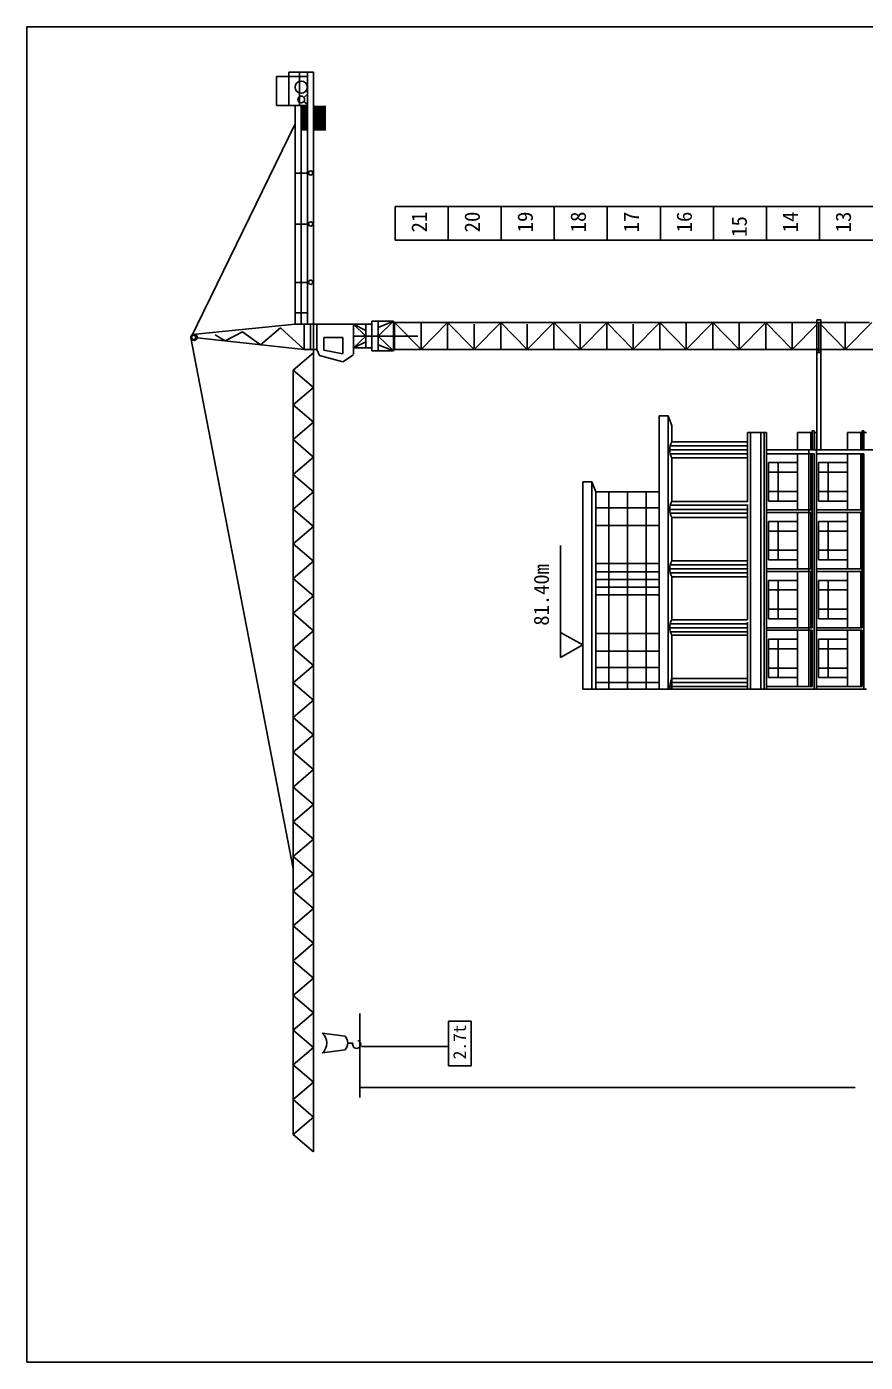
# Model space of a CAD drawing. Header units: metres. Extents: x 0 to 1498, y 0 to 1044.
# Drawn here: x 0 to 655, y 0 to 1044 of the extents above; entities that cross this region are included whole.
import ezdxf

# ---------------------------------------------------------------- set-up
doc = ezdxf.new("R2010")
doc.units = ezdxf.units.M
for name, color, linetype in [('351', 7, 'Continuous'), ('352', 7, 'Continuous'), ('354', 7, 'Continuous')]:
    doc.layers.add(name, color=color, linetype=linetype)

msp = doc.modelspace()

# ---------------------------------------------------------------- linework, layer by layer
for p, q in [((0, 0), (0, 1043.72)), ((0, 1043.72), (1497.74, 1043.72)), ((0, 1043.72), (0, 0)), ((1497.74, 1043.72), (0, 1043.72)), ((214.35, 981.9), (214.35, 981.76)), ((214.73, 981.9), (214.73, 962.56)), ((215.11, 981.9), (215.11, 962.56)), ((215.5, 981.9), (215.5, 962.56)), ((215.88, 981.9), (215.88, 962.56)), ((216.27, 981.9), (216.27, 962.56)), ((216.65, 981.9), (216.65, 962.56)), ((217.03, 981.9), (217.03, 962.56)), ((217.42, 981.9), (217.42, 962.56)), ((217.8, 981.9), (217.8, 962.56)), ((218.19, 981.9), (218.19, 962.56)), ((218.57, 981.9), (218.57, 962.56)), ((218.95, 981.9), (218.95, 962.56)), ((224.33, 981.76), (224.33, 962.56)), ((224.71, 981.76), (224.71, 962.56)), ((225.1, 981.76), (225.1, 962.56)), ((225.48, 981.76), (225.48, 962.56)), ((225.87, 981.76), (225.87, 962.56)), ((226.25, 981.76), (226.25, 962.56)), ((226.63, 981.76), (226.63, 962.56)), ((227.02, 981.76), (227.02, 962.56)), ((227.4, 981.76), (227.4, 962.56)), ((227.79, 981.76), (227.79, 962.56)), ((228.17, 981.76), (228.17, 962.56)), ((228.55, 981.76), (228.55, 962.56)), ((228.94, 981.76), (228.94, 962.56)), ((229.32, 981.76), (229.32, 962.56)), ((229.71, 981.76), (229.71, 962.56)), ((230.09, 981.76), (230.09, 962.56)), ((230.47, 981.76), (230.47, 962.56)), ((230.86, 981.76), (230.86, 962.56)), ((231.24, 981.76), (231.24, 962.56)), ((231.63, 981.76), (231.63, 962.56)), ((232.01, 981.76), (232.01, 962.56)), ((232.39, 981.76), (232.39, 962.56)), ((232.78, 981.76), (232.78, 962.56)), ((233.16, 981.76), (233.16, 962.56)), ((1497.74, 0), (0, 0)), ((0, 0), (1497.74, 0))]:
    msp.add_line(p, q)
at = {"layer": '351'}
for p, q in [((195.15, 1004.76), (195.15, 982.22)), ((219.02, 1004.76), (195.15, 1004.76)), ((204.75, 1008.29), (204.75, 982.22)), ((212.97, 1008.29), (212.97, 982.22)), ((219.15, 1008.29), (219.15, 811.15)), ((223.95, 810.54), (223.95, 1008.29)), ((218.18, 993.59), (219.02, 992.99)), ((219.02, 999.72), (218.3, 999.2)), ((195.15, 982.22), (204.23, 982.22)), ((204.75, 982.22), (219.15, 982.22)), ((209.55, 982.08), (209.55, 811.15)), ((209.55, 982.08), (209.55, 929.28)), ((214.35, 982.08), (214.35, 811.15)), ((216.44, 988.51), (219.02, 990.63)), ((216.44, 985.24), (219.02, 983.12)), ((214.35, 968.76), (219.15, 968.76)), ((209.55, 929.28), (219.15, 929.28)), ((219.15, 929.28), (219.15, 889.48)), ((219.15, 889.48), (209.55, 889.48)), ((219.15, 843.93), (209.55, 843.93)), ((209.55, 820.14), (219.15, 820.14)), ((155.03, 798.19), (168.4, 805.17)), ((168.4, 805.17), (182.54, 795.14)), ((182.54, 795.14), (198.08, 808.46)), ((198.08, 808.46), (216.75, 791.34)), ((216.75, 810.54), (216.75, 791.34)), ((221.55, 810.54), (221.55, 791.34)), ((255.15, 787.79), (255.15, 811.15)), ((255.15, 811.15), (264.75, 811.15)), ((264.75, 806.35), (255.15, 811.15)), ((264.75, 811.15), (269.55, 811.15)), ((264.75, 801.95), (264.75, 806.35)), ((274.35, 813.55), (269.55, 813.55)), ((269.55, 813.55), (269.55, 808.75)), ((269.55, 811.15), (269.55, 791.95)), ((286.35, 813.55), (271.95, 813.55)), ((274.35, 808.75), (286.35, 813.55)), ((274.35, 790.35), (274.35, 813.55)), ((286.35, 790.35), (286.35, 813.55)), ((286.35, 813.55), (286.35, 790.35)), ((216.75, 791.34), (133.1, 800.63)), ((147.2, 802.81), (155.03, 798.19)), ((232.03, 800.94), (246.81, 800.94)), ((264.75, 797.55), (255.15, 792.75)), ((274.35, 801.55), (274.35, 794.35)), ((274.35, 795.15), (286.35, 790.35)), ((221.55, 791.34), (216.75, 791.34)), ((255.15, 792.75), (264.75, 792.75)), ((264.75, 792.75), (269.55, 792.75)), ((269.55, 791.95), (269.55, 790.35)), ((274.35, 790.35), (269.55, 790.35)), ((286.35, 790.35), (271.95, 790.35))]:
    msp.add_line(p, q, dxfattribs=at)
for centre, radius in [((214.35, 996.48), 4.8), ((214.35, 986.88), 2.66), ((221.71, 929.4), 1.68), ((221.71, 889.55), 1.68), ((221.71, 844.01), 1.68), ((130.66, 801.02), 2.47), ((130.35, 800.94), 1.68)]:
    msp.add_circle(centre, radius, dxfattribs=at)
at = {"layer": '352'}
for p, q in [((204.75, 1008.29), (223.95, 1008.29)), ((223.95, 985.53), (223.95, 761.73)), ((223.95, 827.08), (223.95, 985.53)), ((128.23, 800.56), (209.55, 967.81)), ((287.75, 903.24), (577.55, 903.24)), ((287.75, 877.02), (287.75, 903.24)), ((329.15, 877.02), (329.15, 903.24)), ((370.55, 877.02), (370.55, 903.24)), ((411.95, 877.02), (411.95, 903.24)), ((453.35, 877.02), (453.35, 903.24)), ((494.75, 877.02), (494.75, 903.24)), ((536.15, 877.02), (536.15, 903.24)), ((577.55, 903.24), (867.35, 903.24)), ((577.55, 877.02), (577.55, 903.24)), ((577.55, 903.24), (577.55, 877.02)), ((577.55, 877.02), (577.55, 903.24)), ((618.95, 877.02), (618.95, 903.24)), ((287.75, 877.02), (577.55, 877.02)), ((577.55, 877.02), (867.35, 877.02)), ((616.95, 814.65), (618.48, 814.65)), ((616.95, 812.56), (616.95, 814.65)), ((620.01, 814.65), (618.48, 814.65)), ((620.01, 812.56), (620.01, 814.65)), ((209.55, 811.15), (129.53, 803.22)), ((255.15, 811.15), (209.55, 811.15)), ((226.43, 791.34), (226.43, 810.54)), ((255.15, 811.15), (264.75, 801.95)), ((264.75, 801.95), (264.75, 811.15)), ((286.35, 813.55), (274.35, 801.95)), ((286.35, 812.35), (286.35, 813.55)), ((286.81, 812.96), (286.35, 812.96)), ((286.35, 792.35), (286.35, 812.35)), ((286.35, 811.55), (286.35, 791.55)), ((286.35, 801.55), (286.35, 811.55)), ((286.35, 811.55), (286.35, 791.55)), ((286.35, 811.55), (286.35, 791.55)), ((286.35, 811.55), (286.35, 791.55)), ((286.35, 811.55), (286.35, 790.33)), ((286.35, 811.55), (286.35, 790.33)), ((286.35, 811.55), (286.35, 790.33)), ((286.35, 811.55), (286.35, 790.33)), ((286.35, 811.55), (286.35, 791.55)), ((286.35, 811.55), (286.35, 791.55)), ((286.35, 811.55), (286.35, 791.55)), ((286.35, 811.55), (286.35, 791.55)), ((286.81, 812.96), (286.81, 812.56)), ((616.95, 812.56), (286.81, 812.56)), ((286.81, 791.34), (286.81, 812.56)), ((307.98, 791.34), (287.28, 812.56)), ((287.28, 791.34), (287.28, 812.56)), ((287.28, 791.34), (287.28, 812.56)), ((287.28, 791.34), (287.28, 812.56)), ((287.28, 791.34), (287.28, 812.56)), ((287.28, 812.56), (287.28, 812.56)), ((287.28, 791.34), (287.28, 811.34)), ((287.28, 791.34), (287.28, 811.34)), ((287.28, 791.34), (287.28, 811.34)), ((287.28, 791.34), (287.28, 811.34)), ((287.28, 791.34), (287.28, 811.34)), ((307.98, 791.34), (328.68, 812.56)), ((307.98, 811.34), (307.98, 812.56)), ((307.98, 811.34), (307.98, 791.34)), ((328.68, 812.56), (349.38, 791.34)), ((328.68, 791.34), (328.68, 812.56)), ((328.68, 791.34), (328.68, 812.56)), ((328.68, 791.34), (328.68, 812.56)), ((328.68, 791.34), (328.68, 812.56)), ((328.68, 791.34), (328.68, 811.34)), ((328.68, 791.34), (328.68, 811.34)), ((328.68, 791.34), (328.68, 811.34)), ((328.68, 791.34), (328.68, 811.34)), ((328.68, 791.34), (328.68, 811.34)), ((349.38, 791.34), (370.08, 812.56)), ((349.38, 811.34), (349.38, 791.34)), ((370.08, 812.56), (390.78, 791.34)), ((370.08, 791.34), (370.08, 812.56)), ((370.08, 791.34), (370.08, 812.56)), ((370.08, 791.34), (370.08, 812.56)), ((370.08, 791.34), (370.08, 812.56)), ((370.08, 791.34), (370.08, 811.34)), ((370.08, 791.34), (370.08, 811.34)), ((370.08, 791.34), (370.08, 811.34)), ((370.08, 791.34), (370.08, 811.34)), ((390.78, 791.34), (411.48, 812.56)), ((390.78, 811.34), (390.78, 791.34)), ((411.48, 812.56), (432.18, 791.34)), ((411.48, 791.34), (411.48, 812.56)), ((411.48, 791.34), (411.48, 812.56)), ((411.48, 791.34), (411.48, 812.56)), ((411.48, 791.34), (411.48, 812.56)), ((411.48, 791.34), (411.48, 811.34)), ((411.48, 791.34), (411.48, 811.34)), ((411.48, 791.34), (411.48, 811.34)), ((432.18, 791.34), (452.88, 812.56)), ((432.18, 811.34), (432.18, 791.34)), ((452.88, 812.56), (473.58, 791.34)), ((452.88, 791.34), (452.88, 812.56)), ((452.88, 791.34), (452.88, 812.56)), ((452.88, 791.34), (452.88, 812.56)), ((452.88, 791.34), (452.88, 812.56)), ((452.88, 791.34), (452.88, 811.34)), ((452.88, 791.34), (452.88, 811.34)), ((473.58, 791.34), (494.28, 812.56)), ((473.58, 811.34), (473.58, 791.34)), ((494.28, 812.56), (514.98, 791.34)), ((494.28, 791.34), (494.28, 812.56)), ((494.28, 791.34), (494.28, 812.56)), ((494.28, 791.34), (494.28, 812.56)), ((494.28, 791.34), (494.28, 812.56)), ((494.28, 791.34), (494.28, 811.34)), ((514.98, 791.34), (535.68, 812.56)), ((514.98, 791.34), (514.98, 812.56)), ((514.98, 811.34), (514.98, 791.34)), ((535.68, 812.56), (556.38, 791.34)), ((535.68, 791.34), (535.68, 812.56)), ((535.68, 791.34), (535.68, 812.56)), ((535.68, 791.34), (535.68, 812.56)), ((535.68, 791.34), (535.68, 812.56)), ((556.38, 791.34), (577.08, 812.56)), ((556.38, 791.34), (556.38, 812.56)), ((577.08, 812.56), (597.78, 791.34)), ((577.08, 791.34), (577.08, 812.56)), ((577.08, 791.34), (577.08, 812.56)), ((577.08, 791.34), (577.08, 812.56)), ((577.08, 791.34), (577.08, 812.56)), ((597.78, 812.56), (597.78, 791.34)), ((597.78, 791.34), (616.95, 810.99)), ((616.95, 812.56), (616.95, 791.34)), ((618.48, 812.56), (616.95, 812.56)), ((618.48, 791.34), (618.48, 812.56)), ((618.48, 812.56), (618.48, 791.34)), ((618.48, 812.56), (618.48, 791.34)), ((618.48, 791.34), (618.48, 812.56)), ((618.48, 812.56), (618.48, 812.56)), ((618.48, 812.56), (618.48, 812.56)), ((618.48, 812.56), (620.01, 812.56)), ((658.05, 812.56), (620.01, 812.56)), ((620.01, 812.56), (620.01, 791.34)), ((620.01, 810.99), (639.18, 791.34)), ((639.18, 812.56), (639.18, 791.34)), ((639.18, 791.34), (659.88, 812.56)), ((207.95, 385.94), (128.23, 800.56)), ((246.81, 788.21), (246.81, 800.94)), ((280.65, 801.95), (255.15, 801.95)), ((255.15, 792.75), (264.75, 801.95)), ((264.75, 801.95), (264.75, 792.75)), ((305.5, 801.95), (272.73, 801.95)), ((286.35, 790.35), (274.35, 801.95)), ((207.95, 775.3), (223.95, 788.88)), ((221.55, 791.34), (226.43, 791.34)), ((223.95, 791.34), (223.95, 205.26)), ((223.95, 791.34), (223.95, 643.18)), ((228.73, 786.9), (226.43, 791.34)), ((246.81, 781.88), (228.73, 786.9)), ((232.03, 790.94), (246.81, 788.21)), ((246.81, 781.88), (255.15, 787.18)), ((286.35, 791.55), (286.35, 790.35)), ((286.81, 790.94), (286.35, 790.94)), ((286.81, 791.34), (479.05, 791.34)), ((286.81, 790.94), (286.81, 791.34)), ((287.28, 791.34), (287.28, 791.34)), ((843.9, 791.34), (467.63, 791.34)), ((618.48, 791.34), (616.95, 791.34)), ((616.95, 791.34), (616.95, 789.24)), ((616.95, 789.24), (616.95, 713.06)), ((616.95, 789.24), (618.48, 789.24)), ((618.48, 791.34), (618.48, 789.24)), ((618.48, 791.34), (618.48, 791.34)), ((618.48, 791.34), (620.01, 791.34)), ((618.48, 791.34), (618.48, 791.34)), ((620.01, 789.24), (618.48, 789.24)), ((618.48, 784.06), (618.48, 784.06)), ((618.48, 784.06), (618.48, 784.06)), ((620.01, 791.34), (620.01, 789.24)), ((620.01, 789.24), (620.01, 713.06)), ((207.95, 775.3), (223.95, 761.73)), ((207.95, 748.16), (207.95, 775.3)), ((207.95, 205.26), (207.95, 770.94)), ((207.95, 748.16), (223.95, 761.73)), ((207.95, 748.16), (223.95, 734.59)), ((207.95, 721.01), (223.95, 734.59)), ((223.95, 473.05), (223.95, 737.19)), ((493.8, 739.63), (493.8, 600.63)), ((493.8, 739.63), (500.82, 739.63)), ((493.8, 727.13), (493.8, 739.63)), ((500.82, 739.63), (500.82, 602)), ((503.8, 731.88), (500.82, 739.63)), ((503.8, 731.88), (503.8, 719.31)), ((207.95, 721.01), (223.95, 707.44)), ((572.21, 726.56), (562.77, 726.56)), ((562.77, 726.56), (562.77, 719.31)), ((565.16, 726.56), (565.16, 532.31)), ((572.21, 726.56), (575.77, 726.56)), ((572.21, 726.56), (574.27, 726.56)), ((573.27, 726.56), (573.27, 526.06)), ((574.27, 726.56), (573.27, 726.56)), ((573.27, 726.56), (573.27, 713.06)), ((575.77, 726.56), (575.77, 713.06)), ((575.77, 726.56), (575.77, 713.06)), ((575.77, 726.56), (577.77, 726.56)), ((577.77, 713.06), (577.77, 726.56)), ((577.77, 726.56), (577.77, 713.06)), ((577.77, 726.56), (577.77, 713.06)), ((611.21, 726.56), (601.77, 726.56)), ((611.21, 726.56), (601.77, 726.56)), ((601.77, 726.56), (601.77, 713.06)), ((601.77, 726.56), (601.77, 713.06)), ((611.21, 726.56), (613.27, 726.56)), ((611.21, 726.56), (613.27, 726.56)), ((612.27, 726.56), (612.27, 713.06)), ((612.27, 726.56), (612.27, 713.06)), ((613.27, 726.56), (612.27, 726.56)), ((613.27, 726.56), (612.27, 726.56)), ((613.27, 727.99), (613.27, 713.06)), ((613.27, 727.99), (613.27, 713.06)), ((613.27, 727.99), (614.77, 727.99)), ((613.27, 727.99), (614.77, 727.99)), ((614.77, 727.99), (614.77, 713.06)), ((614.77, 727.99), (614.77, 713.06)), ((614.77, 727.99), (614.77, 713.06)), ((614.77, 727.99), (614.77, 713.06)), ((614.77, 726.56), (616.77, 726.56)), ((614.77, 726.56), (616.77, 726.56)), ((616.77, 713.06), (616.77, 726.56)), ((616.77, 726.56), (616.77, 713.06)), ((616.77, 726.56), (616.77, 713.06)), ((616.77, 713.06), (616.77, 726.56)), ((616.77, 726.56), (616.77, 713.06)), ((616.77, 726.56), (616.77, 713.06)), ((640.77, 726.56), (640.77, 713.06)), ((650.21, 726.56), (640.77, 726.56)), ((650.21, 726.56), (652.27, 726.56)), ((651.27, 726.56), (651.27, 713.06)), ((652.27, 726.56), (651.27, 726.56)), ((652.27, 727.99), (652.27, 713.06)), ((652.27, 727.99), (653.77, 727.99)), ((653.77, 727.99), (653.77, 713.06)), ((653.77, 727.99), (653.77, 713.06)), ((653.77, 726.56), (655.77, 726.56)), ((503.8, 713.06), (502.12, 713.06)), ((502.52, 716.19), (562.77, 716.19)), ((502.52, 709.94), (562.77, 709.94)), ((503.8, 719.31), (562.77, 719.31)), ((562.77, 719.31), (503.8, 719.31)), ((503.8, 713.06), (562.77, 713.06)), ((562.77, 719.31), (562.77, 713.06)), ((562.77, 716.31), (562.77, 697.23)), ((573.27, 710.06), (573.27, 687.25)), ((575.77, 713.06), (575.77, 710.06)), ((575.77, 710.06), (575.77, 666.06)), ((575.77, 710.06), (575.77, 593.69)), ((577.77, 713.06), (601.77, 713.06)), ((599.68, 713.06), (577.77, 713.06)), ((577.77, 713.06), (577.77, 710.06)), ((577.77, 713.06), (577.77, 710.06)), ((577.77, 710.06), (577.77, 666.06)), ((577.77, 710.06), (577.77, 666.06)), ((577.77, 710.06), (577.77, 666.06)), ((577.77, 710.06), (577.77, 666.06)), ((577.77, 710.06), (614.77, 710.06)), ((577.77, 710.06), (614.77, 710.06)), ((650.21, 713.06), (599.68, 713.06)), ((601.77, 710.06), (601.77, 690.98)), ((601.77, 710.06), (601.77, 690.98)), ((610.8, 713.06), (610.8, 528.06)), ((612.27, 710.06), (612.27, 687.25)), ((612.27, 710.06), (612.27, 687.25)), ((613.27, 710.06), (613.27, 666.06)), ((613.27, 618.06), (613.27, 710.06)), ((613.27, 710.06), (613.27, 666.06)), ((613.27, 618.06), (613.27, 710.06)), ((614.77, 710.06), (613.77, 710.06)), ((614.77, 710.06), (613.77, 710.06)), ((614.77, 710.06), (613.77, 710.06)), ((614.77, 710.06), (613.77, 710.06)), ((614.77, 710.06), (614.77, 666.06)), ((614.77, 710.06), (614.77, 593.69)), ((614.77, 710.06), (614.77, 666.06)), ((616.77, 713.06), (616.77, 710.06)), ((616.77, 713.06), (616.77, 710.06)), ((616.77, 713.06), (616.77, 710.06)), ((616.77, 713.06), (616.77, 710.06)), ((616.77, 710.06), (616.77, 666.06)), ((616.77, 710.06), (616.77, 666.06)), ((616.77, 710.06), (616.77, 666.06)), ((616.77, 710.06), (616.77, 666.06)), ((616.77, 710.06), (616.77, 666.06)), ((616.77, 710.06), (616.77, 666.06)), ((616.77, 710.06), (616.77, 666.06)), ((616.77, 710.06), (653.77, 710.06)), ((640.77, 710.06), (640.77, 690.98)), ((650.21, 713.06), (679.77, 713.06)), ((651.27, 710.06), (651.27, 687.25)), ((652.27, 618.06), (652.27, 710.06)), ((652.27, 710.06), (652.27, 666.06)), ((653.77, 710.06), (652.77, 710.06)), ((653.77, 710.06), (652.77, 710.06)), ((653.77, 710.06), (653.77, 666.06)), ((653.77, 710.06), (653.77, 593.69)), ((207.95, 693.87), (223.95, 707.44)), ((493.8, 699.88), (493.8, 560.88)), ((516.3, 706.81), (503.8, 706.81)), ((503.8, 672.81), (503.8, 706.81)), ((503.8, 706.81), (503.8, 706.81)), ((562.77, 706.81), (516.3, 706.81)), ((562.77, 694.31), (562.77, 709.31)), ((562.77, 694.31), (562.77, 701.81)), ((579.27, 703.06), (579.27, 677.85)), ((579.27, 703.06), (579.27, 677.85)), ((601.77, 703.06), (579.27, 703.06)), ((601.77, 703.06), (579.27, 703.06)), ((579.27, 703.06), (586.77, 703.06)), ((579.27, 703.06), (586.77, 703.06)), ((586.77, 703.06), (586.77, 681.78)), ((586.77, 703.06), (586.77, 681.78)), ((601.77, 688.06), (601.77, 703.06)), ((601.77, 688.06), (601.77, 703.06)), ((618.27, 703.06), (618.27, 677.85)), ((618.27, 703.06), (618.27, 677.85)), ((618.27, 703.06), (618.27, 677.85)), ((640.77, 703.06), (618.27, 703.06)), ((618.27, 703.06), (625.77, 703.06)), ((618.27, 703.06), (625.77, 703.06)), ((618.27, 703.06), (625.77, 703.06)), ((625.77, 703.06), (625.77, 681.78)), ((625.77, 703.06), (625.77, 681.78)), ((625.77, 703.06), (625.77, 681.78)), ((640.77, 688.06), (640.77, 703.06)), ((207.95, 693.87), (223.95, 680.3)), ((562.77, 697.23), (562.77, 672.31)), ((579.27, 673.06), (579.27, 698.27)), ((579.27, 673.06), (579.27, 698.27)), ((601.77, 695.56), (579.27, 695.56)), ((601.77, 695.56), (579.27, 695.56)), ((586.77, 673.06), (586.77, 694.35)), ((586.77, 673.06), (586.77, 694.35)), ((601.77, 688.06), (601.77, 695.56)), ((601.77, 688.06), (601.77, 695.56)), ((601.77, 690.98), (601.77, 666.06)), ((601.77, 690.98), (601.77, 666.06)), ((618.27, 673.06), (618.27, 698.27)), ((618.27, 673.06), (618.27, 698.27)), ((618.27, 673.06), (618.27, 698.27)), ((640.77, 695.56), (618.27, 695.56)), ((625.77, 673.06), (625.77, 694.35)), ((625.77, 673.06), (625.77, 694.35)), ((625.77, 673.06), (625.77, 694.35)), ((640.77, 688.06), (640.77, 695.56)), ((640.77, 690.98), (640.77, 666.06)), ((207.95, 666.72), (223.95, 680.3)), ((434.27, 688.06), (434.27, 526.06)), ((434.27, 675.56), (434.27, 688.06)), ((434.27, 688.06), (441.29, 688.06)), ((441.29, 688.06), (441.29, 560.59)), ((444.27, 680.31), (441.29, 688.06)), ((444.27, 680.31), (493.8, 680.31)), ((444.27, 680.31), (444.27, 667.74)), ((454.43, 680.31), (454.43, 526.06)), ((469.03, 680.31), (469.03, 531.33)), ((483.64, 680.31), (483.64, 526.06)), ((500.82, 681.06), (500.82, 537.19)), ((573.27, 687.25), (573.27, 666.06)), ((601.77, 680.56), (579.27, 680.56)), ((601.77, 680.56), (579.27, 680.56)), ((612.27, 687.25), (612.27, 666.06)), ((612.27, 687.25), (612.27, 666.06)), ((640.77, 680.56), (618.27, 680.56)), ((651.27, 687.25), (651.27, 666.06)), ((502.52, 669.69), (562.77, 669.69)), ((503.8, 672.81), (562.77, 672.81)), ((562.77, 670.31), (562.77, 655.56)), ((562.77, 670.31), (562.77, 651.23)), ((601.77, 673.06), (579.27, 673.06)), ((601.77, 673.06), (579.27, 673.06)), ((640.77, 673.06), (618.27, 673.06)), ((207.95, 666.72), (223.95, 653.15)), ((444.27, 667.74), (444.27, 567.51)), ((444.27, 667.74), (493.8, 667.74)), ((503.8, 666.56), (502.12, 666.56)), ((502.52, 663.44), (562.77, 663.44)), ((503.8, 666.56), (562.77, 666.56)), ((516.3, 660.31), (503.8, 660.31)), ((503.8, 626.31), (503.8, 660.31)), ((562.77, 660.31), (516.3, 660.31)), ((562.77, 648.31), (562.77, 663.31)), ((562.77, 648.31), (562.77, 663.31)), ((573.27, 664.06), (573.27, 641.25)), ((573.27, 664.06), (573.27, 658.07)), ((575.77, 664.06), (575.77, 547.69)), ((577.77, 666.06), (613.27, 666.06)), ((577.77, 666.06), (613.27, 666.06)), ((577.77, 664.06), (577.77, 666.06)), ((577.77, 664.06), (577.77, 620.06)), ((577.77, 664.06), (577.77, 620.06)), ((577.77, 664.06), (577.77, 620.06)), ((577.77, 664.06), (613.27, 664.06)), ((577.77, 664.06), (613.27, 664.06)), ((599.68, 666.06), (613.27, 666.06)), ((599.68, 666.06), (613.27, 666.06)), ((599.68, 664.06), (613.27, 664.06)), ((599.68, 664.06), (613.27, 664.06)), ((601.77, 664.06), (601.77, 649.31)), ((601.77, 664.06), (601.77, 644.98)), ((601.77, 664.06), (601.77, 649.31)), ((601.77, 664.06), (601.77, 644.98)), ((612.27, 664.06), (612.27, 641.25)), ((612.27, 664.06), (612.27, 641.25)), ((612.27, 664.06), (612.27, 658.07)), ((612.27, 664.06), (612.27, 658.07)), ((613.27, 664.06), (613.27, 620.06)), ((613.27, 664.06), (613.27, 620.06)), ((616.77, 666.06), (652.27, 666.06)), ((616.77, 664.06), (616.77, 666.06)), ((616.77, 664.06), (616.77, 666.06)), ((616.77, 664.06), (652.27, 664.06)), ((616.77, 664.06), (616.77, 620.06)), ((616.77, 664.06), (616.77, 620.06)), ((616.77, 664.06), (616.77, 620.06)), ((616.77, 664.06), (616.77, 620.06)), ((616.77, 664.06), (616.77, 620.06)), ((638.68, 666.06), (652.27, 666.06)), ((638.68, 664.06), (652.27, 664.06)), ((640.77, 664.06), (640.77, 649.31)), ((640.77, 664.06), (640.77, 644.98)), ((651.27, 664.06), (651.27, 641.25)), ((651.27, 664.06), (651.27, 658.07)), ((652.27, 664.06), (652.27, 620.06)), ((653.77, 664.06), (653.77, 547.69)), ((207.95, 639.58), (223.95, 653.15)), ((493.8, 653.88), (444.27, 653.88)), ((493.8, 653.88), (493.8, 546.38)), ((562.77, 648.31), (562.77, 655.81)), ((562.77, 648.31), (562.77, 655.81)), ((562.77, 651.23), (562.77, 626.31)), ((562.77, 651.23), (562.77, 626.31)), ((579.27, 657.06), (579.27, 631.85)), ((579.27, 657.06), (579.27, 631.85)), ((579.27, 657.06), (579.27, 631.85)), ((579.27, 657.06), (579.27, 631.85)), ((601.77, 657.06), (579.27, 657.06)), ((601.77, 657.06), (579.27, 657.06)), ((601.77, 657.06), (579.27, 657.06)), ((601.77, 657.06), (579.27, 657.06)), ((579.27, 657.06), (586.77, 657.06)), ((579.27, 657.06), (586.77, 657.06)), ((579.27, 657.06), (586.77, 657.06)), ((579.27, 657.06), (586.77, 657.06)), ((579.27, 627.06), (579.27, 652.27)), ((579.27, 627.06), (579.27, 652.27)), ((579.27, 627.06), (579.27, 652.27)), ((579.27, 627.06), (579.27, 652.27)), ((601.77, 649.56), (579.27, 649.56)), ((601.77, 649.56), (579.27, 649.56)), ((601.77, 649.56), (579.27, 649.56)), ((601.77, 649.56), (579.27, 649.56)), ((586.77, 657.06), (586.77, 635.78)), ((586.77, 657.06), (586.77, 635.78)), ((586.77, 657.06), (586.77, 635.78)), ((586.77, 657.06), (586.77, 635.78)), ((586.77, 627.06), (586.77, 648.35)), ((586.77, 627.06), (586.77, 648.35)), ((586.77, 627.06), (586.77, 648.35)), ((586.77, 627.06), (586.77, 648.35)), ((601.77, 642.06), (601.77, 657.06)), ((601.77, 642.06), (601.77, 657.06)), ((601.77, 642.06), (601.77, 657.06)), ((601.77, 642.06), (601.77, 657.06)), ((601.77, 642.06), (601.77, 649.56)), ((601.77, 642.06), (601.77, 649.56)), ((601.77, 642.06), (601.77, 649.56)), ((601.77, 642.06), (601.77, 649.56)), ((640.77, 657.06), (618.27, 657.06)), ((640.77, 657.06), (618.27, 657.06)), ((618.27, 657.06), (618.27, 631.85)), ((618.27, 657.06), (618.27, 631.85)), ((618.27, 657.06), (618.27, 631.85)), ((618.27, 657.06), (618.27, 631.85)), ((618.27, 657.06), (618.27, 631.85)), ((618.27, 657.06), (618.27, 631.85)), ((618.27, 657.06), (625.77, 657.06)), ((618.27, 657.06), (625.77, 657.06)), ((618.27, 657.06), (625.77, 657.06)), ((618.27, 657.06), (625.77, 657.06)), ((618.27, 657.06), (625.77, 657.06)), ((618.27, 657.06), (625.77, 657.06)), ((618.27, 627.06), (618.27, 652.27)), ((618.27, 627.06), (618.27, 652.27)), ((618.27, 627.06), (618.27, 652.27)), ((618.27, 627.06), (618.27, 652.27)), ((618.27, 627.06), (618.27, 652.27)), ((618.27, 627.06), (618.27, 652.27)), ((640.77, 649.56), (618.27, 649.56)), ((640.77, 649.56), (618.27, 649.56)), ((625.77, 657.06), (625.77, 635.78)), ((625.77, 657.06), (625.77, 635.78)), ((625.77, 657.06), (625.77, 635.78)), ((625.77, 657.06), (625.77, 635.78)), ((625.77, 657.06), (625.77, 635.78)), ((625.77, 657.06), (625.77, 635.78)), ((625.77, 627.06), (625.77, 648.35)), ((625.77, 627.06), (625.77, 648.35)), ((625.77, 627.06), (625.77, 648.35)), ((625.77, 627.06), (625.77, 648.35)), ((625.77, 627.06), (625.77, 648.35)), ((625.77, 627.06), (625.77, 648.35)), ((640.77, 642.06), (640.77, 657.06)), ((640.77, 642.06), (640.77, 657.06)), ((640.77, 642.06), (640.77, 649.56)), ((640.77, 642.06), (640.77, 649.56)), ((207.95, 639.58), (223.95, 626.01)), ((223.95, 643.18), (223.95, 587.74)), ((416.8, 550.87), (416.8, 638.37)), ((573.27, 641.25), (573.27, 620.06)), ((573.27, 641.25), (573.27, 620.06)), ((601.77, 644.98), (601.77, 620.06)), ((601.77, 644.98), (601.77, 620.06)), ((601.77, 644.98), (601.77, 620.06)), ((601.77, 644.98), (601.77, 620.06)), ((612.27, 641.25), (612.27, 620.06)), ((612.27, 641.25), (612.27, 620.06)), ((612.27, 641.25), (612.27, 620.06)), ((612.27, 641.25), (612.27, 620.06)), ((640.77, 644.98), (640.77, 620.06)), ((640.77, 644.98), (640.77, 620.06)), ((651.27, 641.25), (651.27, 620.06)), ((651.27, 641.25), (651.27, 620.06)), ((500.82, 635.06), (500.82, 527.56)), ((503.8, 626.31), (562.77, 626.31)), ((562.77, 623.19), (562.77, 626.31)), ((601.77, 634.56), (579.27, 634.56)), ((601.77, 634.56), (579.27, 634.56)), ((601.77, 634.56), (579.27, 634.56)), ((601.77, 634.56), (579.27, 634.56)), ((601.77, 627.06), (579.27, 627.06)), ((601.77, 627.06), (579.27, 627.06)), ((601.77, 627.06), (579.27, 627.06)), ((601.77, 627.06), (579.27, 627.06)), ((640.77, 634.56), (618.27, 634.56)), ((640.77, 634.56), (618.27, 634.56)), ((640.77, 627.06), (618.27, 627.06)), ((640.77, 627.06), (618.27, 627.06)), ((207.95, 612.43), (223.95, 626.01)), ((444.27, 624.32), (493.8, 624.32)), ((444.27, 617.63), (493.8, 617.63)), ((503.8, 620.06), (502.12, 620.06)), ((502.52, 623.19), (562.77, 623.19)), ((502.52, 616.94), (562.77, 616.94)), ((503.8, 620.06), (562.77, 620.06)), ((562.77, 624.31), (562.77, 605.23)), ((562.77, 624.31), (562.77, 609.56)), ((562.77, 602.31), (562.77, 617.31)), ((573.27, 618.06), (573.27, 595.25)), ((573.27, 618.06), (573.27, 612.07)), ((573.27, 618.06), (573.27, 612.07)), ((577.77, 620.06), (613.27, 620.06)), ((577.77, 620.06), (613.27, 620.06)), ((577.77, 620.06), (613.27, 620.06)), ((577.77, 620.06), (613.27, 620.06)), ((577.77, 618.06), (577.77, 620.06)), ((577.77, 618.06), (577.77, 620.06)), ((577.77, 618.06), (577.77, 574.06)), ((577.77, 618.06), (577.77, 574.06)), ((577.77, 618.06), (577.77, 574.06)), ((577.77, 618.06), (613.27, 618.06)), ((577.77, 618.06), (613.27, 618.06)), ((577.77, 618.06), (613.27, 618.06)), ((577.77, 618.06), (613.27, 618.06)), ((599.68, 620.06), (613.27, 620.06)), ((599.68, 620.06), (613.27, 620.06)), ((599.68, 620.06), (613.27, 620.06)), ((599.68, 620.06), (613.27, 620.06)), ((599.68, 618.06), (613.27, 618.06)), ((599.68, 618.06), (613.27, 618.06)), ((599.68, 618.06), (613.27, 618.06)), ((599.68, 618.06), (613.27, 618.06)), ((601.77, 618.06), (601.77, 598.98)), ((601.77, 618.06), (601.77, 603.31)), ((601.77, 618.06), (601.77, 598.98)), ((601.77, 618.06), (601.77, 603.31)), ((612.27, 618.06), (612.27, 595.25)), ((612.27, 618.06), (612.27, 612.07)), ((612.27, 618.06), (612.27, 595.25)), ((612.27, 618.06), (612.27, 612.07)), ((612.27, 618.06), (612.27, 612.07)), ((612.27, 618.06), (612.27, 612.07)), ((613.27, 618.06), (613.27, 574.06)), ((613.27, 618.06), (613.27, 574.06)), ((616.77, 620.06), (652.27, 620.06)), ((616.77, 620.06), (652.27, 620.06)), ((616.77, 618.06), (616.77, 620.06)), ((616.77, 618.06), (616.77, 620.06)), ((616.77, 618.06), (616.77, 620.06)), ((616.77, 618.06), (616.77, 620.06)), ((616.77, 618.06), (652.27, 618.06)), ((616.77, 618.06), (652.27, 618.06)), ((616.77, 618.06), (616.77, 574.06)), ((616.77, 618.06), (616.77, 574.06)), ((616.77, 618.06), (616.77, 574.06)), ((616.77, 618.06), (616.77, 574.06)), ((616.77, 618.06), (616.77, 574.06)), ((616.77, 618.06), (616.77, 591.77)), ((638.68, 620.06), (652.27, 620.06)), ((638.68, 620.06), (652.27, 620.06)), ((638.68, 618.06), (652.27, 618.06)), ((638.68, 618.06), (652.27, 618.06)), ((640.77, 618.06), (640.77, 598.98)), ((640.77, 618.06), (640.77, 603.31)), ((651.27, 618.06), (651.27, 595.25)), ((651.27, 618.06), (651.27, 612.07)), ((651.27, 618.06), (651.27, 612.07)), ((652.27, 618.06), (652.27, 574.06)), ((207.95, 612.43), (223.95, 598.86)), ((444.27, 611.69), (493.8, 611.69)), ((444.27, 605.74), (493.8, 605.74)), ((503.8, 580.31), (503.8, 614.31)), ((516.3, 613.81), (503.8, 613.81)), ((562.77, 613.81), (516.3, 613.81)), ((562.77, 602.31), (562.77, 609.81)), ((579.27, 611.06), (579.27, 585.85)), ((579.27, 611.06), (579.27, 585.85)), ((601.77, 611.06), (579.27, 611.06)), ((601.77, 611.06), (579.27, 611.06)), ((579.27, 611.06), (586.77, 611.06)), ((579.27, 611.06), (586.77, 611.06)), ((579.27, 581.06), (579.27, 606.27)), ((579.27, 581.06), (579.27, 606.27)), ((586.77, 611.06), (586.77, 589.78)), ((586.77, 611.06), (586.77, 589.78)), ((601.77, 596.06), (601.77, 611.06)), ((601.77, 596.06), (601.77, 611.06)), ((640.77, 611.06), (618.27, 611.06)), ((618.27, 611.06), (618.27, 585.85)), ((618.27, 611.06), (618.27, 585.85)), ((618.27, 611.06), (618.27, 585.85)), ((618.27, 611.06), (625.77, 611.06)), ((618.27, 611.06), (625.77, 611.06)), ((618.27, 611.06), (625.77, 611.06)), ((618.27, 581.06), (618.27, 606.27)), ((618.27, 581.06), (618.27, 606.27)), ((618.27, 581.06), (618.27, 606.27)), ((625.77, 611.06), (625.77, 589.78)), ((625.77, 611.06), (625.77, 589.78)), ((625.77, 611.06), (625.77, 589.78)), ((640.77, 596.06), (640.77, 611.06)), ((207.95, 585.29), (223.95, 598.86)), ((444.27, 599.8), (493.8, 599.8)), ((500.82, 602), (500.82, 546.38)), ((562.77, 605.23), (562.77, 580.31)), ((601.77, 603.56), (579.27, 603.56)), ((601.77, 603.56), (579.27, 603.56)), ((586.77, 581.06), (586.77, 602.35)), ((586.77, 581.06), (586.77, 602.35)), ((601.77, 596.06), (601.77, 603.56)), ((601.77, 596.06), (601.77, 603.56)), ((601.77, 598.98), (601.77, 574.06)), ((601.77, 598.98), (601.77, 574.06)), ((612.27, 595.25), (612.27, 574.06)), ((612.27, 595.25), (612.27, 574.06)), ((640.77, 603.56), (618.27, 603.56)), ((625.77, 581.06), (625.77, 602.35)), ((625.77, 581.06), (625.77, 602.35)), ((625.77, 581.06), (625.77, 602.35)), ((640.77, 596.06), (640.77, 603.56)), ((640.77, 598.98), (640.77, 574.06)), ((651.27, 595.25), (651.27, 574.06)), ((207.95, 585.29), (223.95, 571.72)), ((601.77, 588.56), (579.27, 588.56)), ((601.77, 588.56), (579.27, 588.56)), ((614.77, 593.69), (614.77, 526.06)), ((640.77, 588.56), (618.27, 588.56)), ((503.8, 574.06), (502.12, 574.06)), ((503.8, 574.06), (502.12, 574.06)), ((502.52, 577.19), (562.77, 577.19)), ((503.8, 580.31), (562.77, 580.31)), ((503.8, 574.06), (562.77, 574.06)), ((562.77, 578.31), (562.77, 563.56)), ((562.77, 578.31), (562.77, 559.23)), ((577.77, 572.06), (577.77, 574.06)), ((577.77, 572.06), (577.77, 574.06)), ((577.77, 572.06), (577.77, 574.06)), ((577.77, 574.06), (613.27, 574.06)), ((577.77, 574.06), (613.27, 574.06)), ((577.77, 574.06), (613.27, 574.06)), ((577.77, 574.06), (613.27, 574.06)), ((577.77, 574.06), (613.27, 574.06)), ((577.77, 574.06), (613.27, 574.06)), ((601.77, 581.06), (579.27, 581.06)), ((601.77, 581.06), (579.27, 581.06)), ((599.68, 574.06), (613.27, 574.06)), ((599.68, 574.06), (613.27, 574.06)), ((599.68, 574.06), (613.27, 574.06)), ((599.68, 574.06), (613.27, 574.06)), ((599.68, 574.06), (613.27, 574.06)), ((599.68, 574.06), (613.27, 574.06)), ((616.77, 574.06), (652.27, 574.06)), ((616.77, 574.06), (652.27, 574.06)), ((616.77, 574.06), (652.27, 574.06)), ((616.77, 572.06), (616.77, 574.06)), ((616.77, 572.06), (616.77, 574.06)), ((616.77, 572.06), (616.77, 574.06)), ((616.77, 572.06), (616.77, 574.06)), ((616.77, 572.06), (616.77, 574.06)), ((616.77, 572.06), (616.77, 574.06)), ((640.77, 581.06), (618.27, 581.06)), ((638.68, 574.06), (652.27, 574.06)), ((638.68, 574.06), (652.27, 574.06)), ((638.68, 574.06), (652.27, 574.06)), ((207.95, 558.14), (223.95, 571.72)), ((416.8, 570.31), (434.27, 560.59)), ((493.8, 569.49), (444.27, 569.49)), ((444.27, 567.51), (444.27, 526.06)), ((502.62, 570.94), (562.77, 570.94)), ((516.3, 568.31), (503.8, 568.31)), ((503.8, 534.31), (503.8, 568.31)), ((516.3, 568.31), (562.77, 568.31)), ((562.77, 556.31), (562.77, 571.31)), ((562.77, 556.31), (562.77, 563.81)), ((577.77, 572.06), (577.77, 528.06)), ((577.77, 572.06), (577.77, 528.06)), ((577.77, 572.06), (577.77, 528.06)), ((577.77, 572.06), (613.27, 572.06)), ((577.77, 572.06), (613.27, 572.06)), ((577.77, 572.06), (613.27, 572.06)), ((577.77, 572.06), (613.27, 572.06)), ((577.77, 572.06), (613.27, 572.06)), ((577.77, 572.06), (613.27, 572.06)), ((579.27, 565.06), (579.27, 539.85)), ((579.27, 565.06), (579.27, 539.85)), ((601.77, 565.06), (579.27, 565.06)), ((601.77, 565.06), (579.27, 565.06)), ((579.27, 565.06), (586.77, 565.06)), ((579.27, 565.06), (586.77, 565.06)), ((586.77, 565.06), (586.77, 543.78)), ((586.77, 565.06), (586.77, 543.78)), ((599.68, 572.06), (613.27, 572.06)), ((599.68, 572.06), (613.27, 572.06)), ((599.68, 572.06), (613.27, 572.06)), ((599.68, 572.06), (613.27, 572.06)), ((599.68, 572.06), (613.27, 572.06)), ((599.68, 572.06), (613.27, 572.06)), ((601.77, 572.06), (601.77, 557.31)), ((601.77, 572.06), (601.77, 552.98)), ((601.77, 572.06), (601.77, 557.31)), ((601.77, 572.06), (601.77, 552.98)), ((601.77, 550.06), (601.77, 565.06)), ((601.77, 550.06), (601.77, 565.06)), ((612.27, 572.06), (612.27, 549.25)), ((612.27, 572.06), (612.27, 549.25)), ((612.27, 572.06), (612.27, 566.07)), ((612.27, 572.06), (612.27, 566.07)), ((612.27, 572.06), (612.27, 566.07)), ((612.27, 572.06), (612.27, 566.07)), ((612.27, 572.06), (612.27, 566.07)), ((612.27, 572.06), (612.27, 566.07)), ((613.27, 572.06), (613.27, 528.06)), ((613.27, 572.06), (613.27, 528.06)), ((616.77, 572.06), (616.77, 528.06)), ((616.77, 572.06), (616.77, 528.06)), ((616.77, 572.06), (616.77, 528.06)), ((616.77, 572.06), (616.77, 528.06)), ((616.77, 572.06), (616.77, 528.06)), ((616.77, 572.06), (652.27, 572.06)), ((616.77, 572.06), (652.27, 572.06)), ((616.77, 572.06), (652.27, 572.06)), ((616.77, 572.06), (616.77, 545.77)), ((616.77, 572.06), (616.77, 545.77)), ((640.77, 565.06), (618.27, 565.06)), ((618.27, 565.06), (618.27, 539.85)), ((618.27, 565.06), (618.27, 539.85)), ((618.27, 565.06), (618.27, 539.85)), ((618.27, 565.06), (625.77, 565.06)), ((618.27, 565.06), (625.77, 565.06)), ((618.27, 565.06), (625.77, 565.06)), ((625.77, 565.06), (625.77, 543.78)), ((625.77, 565.06), (625.77, 543.78)), ((625.77, 565.06), (625.77, 543.78)), ((638.68, 572.06), (652.27, 572.06)), ((638.68, 572.06), (652.27, 572.06)), ((638.68, 572.06), (652.27, 572.06)), ((640.77, 572.06), (640.77, 557.31)), ((640.77, 572.06), (640.77, 552.98)), ((640.77, 550.06), (640.77, 565.06)), ((651.27, 572.06), (651.27, 549.25)), ((651.27, 572.06), (651.27, 566.07)), ((651.27, 572.06), (651.27, 566.07)), ((651.27, 572.06), (651.27, 566.07)), ((652.27, 572.06), (652.27, 528.06)), ((207.95, 558.14), (223.95, 544.57)), ((416.8, 550.87), (434.27, 560.59)), ((441.29, 560.59), (441.29, 526.06)), ((444.27, 555.63), (493.8, 555.63)), ((562.77, 559.23), (562.77, 534.31)), ((579.27, 535.06), (579.27, 560.27)), ((579.27, 535.06), (579.27, 560.27)), ((601.77, 557.56), (579.27, 557.56)), ((601.77, 557.56), (579.27, 557.56)), ((586.77, 535.06), (586.77, 556.35)), ((586.77, 535.06), (586.77, 556.35)), ((601.77, 550.06), (601.77, 557.56)), ((601.77, 550.06), (601.77, 557.56)), ((618.27, 535.06), (618.27, 560.27)), ((618.27, 535.06), (618.27, 560.27)), ((618.27, 535.06), (618.27, 560.27)), ((640.77, 557.56), (618.27, 557.56)), ((625.77, 535.06), (625.77, 556.35)), ((625.77, 535.06), (625.77, 556.35)), ((625.77, 535.06), (625.77, 556.35)), ((640.77, 550.06), (640.77, 557.56)), ((207.95, 531), (223.95, 544.57)), ((444.27, 543.06), (493.8, 543.06)), ((493.8, 546.38), (493.8, 526.06)), ((575.77, 547.69), (575.77, 526.06)), ((601.77, 552.98), (601.77, 528.06)), ((601.77, 552.98), (601.77, 528.06)), ((612.27, 549.25), (612.27, 528.06)), ((612.27, 549.25), (612.27, 528.06)), ((640.77, 552.98), (640.77, 528.06)), ((651.27, 549.25), (651.27, 528.06)), ((653.77, 547.69), (653.77, 526.06)), ((500.82, 537.58), (500.82, 526.06)), ((503.8, 534.31), (503.8, 526.06)), ((503.8, 534.31), (562.77, 534.31)), ((562.77, 534.31), (562.77, 526.06)), ((562.77, 534.31), (562.77, 532.31)), ((562.77, 532.31), (562.77, 526.06)), ((562.77, 532.31), (562.77, 526.06)), ((562.77, 532.31), (562.77, 526.06)), ((565.16, 532.31), (565.16, 526.06)), ((601.77, 542.56), (579.27, 542.56)), ((601.77, 542.56), (579.27, 542.56)), ((601.77, 535.06), (579.27, 535.06)), ((601.77, 535.06), (579.27, 535.06)), ((640.77, 542.56), (618.27, 542.56)), ((640.77, 535.06), (618.27, 535.06)), ((207.95, 531), (223.95, 517.43)), ((575.77, 526.06), (434.27, 526.06)), ((493.8, 531.33), (444.27, 531.33)), ((469.03, 531.33), (469.03, 526.06)), ((493.8, 531.33), (493.8, 526.06)), ((503.8, 528.06), (502.12, 528.06)), ((503.8, 528.06), (502.12, 528.06)), ((502.52, 531.19), (562.77, 531.19)), ((503.8, 528.06), (562.77, 528.06)), ((655.77, 526.06), (575.77, 526.06)), ((577.77, 528.06), (610.8, 528.06)), ((577.77, 528.06), (613.27, 528.06)), ((577.77, 528.06), (613.27, 528.06)), ((577.77, 526.06), (577.77, 528.06)), ((599.68, 528.06), (613.27, 528.06)), ((599.68, 528.06), (613.27, 528.06)), ((616.77, 528.06), (652.27, 528.06)), ((616.77, 526.06), (616.77, 528.06)), ((616.77, 526.06), (616.77, 528.06)), ((638.68, 528.06), (652.27, 528.06)), ((207.95, 503.85), (223.95, 517.43)), ((207.95, 503.85), (223.95, 490.28)), ((207.95, 476.71), (223.95, 490.28)), ((207.95, 476.71), (223.95, 463.14)), ((207.95, 449.56), (223.95, 463.14)), ((223.95, 460.94), (223.95, 440.94)), ((207.95, 449.56), (223.95, 435.99)), ((207.95, 445.2), (207.95, 449.56)), ((207.95, 422.42), (223.95, 435.99)), ((207.95, 422.42), (223.95, 408.85)), ((207.95, 395.27), (223.95, 408.85)), ((207.95, 395.27), (223.95, 381.7)), ((207.95, 368.13), (223.95, 381.7)), ((207.95, 368.13), (223.95, 354.56)), ((207.95, 340.98), (223.95, 354.56)), ((207.95, 340.98), (223.95, 327.41)), ((207.95, 313.84), (223.95, 327.41)), ((207.95, 313.84), (223.95, 300.27)), ((207.95, 286.69), (223.95, 300.27)), ((207.95, 286.69), (223.95, 273.12)), ((207.95, 259.55), (223.95, 273.12)), ((260.15, 210.87), (260.15, 272.56)), ((223.95, 209.61), (223.95, 263.9)), ((346.93, 266.68), (329.43, 266.68)), ((329.43, 266.68), (329.43, 246.68)), ((346.93, 231.68), (346.93, 266.68)), ((207.95, 259.55), (223.95, 245.97)), ((207.95, 255.18), (207.95, 259.55)), ((230.68, 257.19), (248.63, 254.78)), ((207.95, 232.4), (223.95, 245.97)), ((207.95, 232.4), (223.95, 245.97)), ((230.71, 241.71), (248.65, 244.19)), ((250.63, 249.49), (254.63, 249.49)), ((329.43, 246.68), (261.43, 246.68)), ((329.43, 249.18), (329.43, 231.68)), ((207.95, 232.4), (223.95, 218.83)), ((207.95, 232.4), (223.95, 218.83)), ((223.95, 231.33), (223.95, 209.61)), ((329.43, 231.68), (346.93, 231.68)), ((207.95, 205.26), (223.95, 218.83)), ((207.95, 205.26), (223.95, 218.83)), ((260.15, 214.75), (646.82, 214.75)), ((260.15, 214.75), (260.15, 206.99)), ((207.95, 205.26), (207.95, 178.11)), ((207.95, 205.26), (223.95, 191.68)), ((207.95, 205.26), (223.95, 191.68)), ((223.95, 205.26), (223.95, 164.54)), ((207.95, 178.11), (223.95, 191.68)), ((207.95, 178.11), (223.95, 191.68)), ((207.95, 178.11), (223.95, 164.54))]:
    msp.add_line(p, q, dxfattribs=at)
for centre, radius, start, end in [((514.63, 713.06), 12.51, 150.02, 209.98), ((514.63, 666.56), 12.51, 150.02, 209.98), ((514.63, 620.06), 12.51, 150.02, 209.98), ((513.7, 574.31), 11.58, 148.79, 211.21), ((513.7, 528.31), 11.58, 148.79, 191.21), ((224.32, 249.47), 10, -51.21, 50.49), ((242.63, 249.49), 8, -41.41, 41.41), ((257.63, 248.49), 3.16, -198.43, 71.57)]:
    msp.add_arc(centre, radius, start, end, dxfattribs=at)
at = {"layer": '354'}
for p, q in [((195.15, 982.22), (214.35, 982.22)), ((209.55, 982.08), (209.55, 982.22)), ((232.03, 800.94), (232.03, 790.94))]:
    msp.add_line(p, q, dxfattribs=at)

# ---------------------------------------------------------------- texts
at = {"layer": '352'}
for s, height, p in [('21', 12, (312.42, 882.93)), ('20', 12, (353.82, 882.93)), ('19', 12, (395.22, 882.93)), ('18', 12, (436.62, 882.93)), ('17', 12, (478.02, 882.93)), ('16', 12, (519.42, 882.93)), ('14', 12, (602.22, 882.93)), ('13', 12, (643.62, 882.93)), (' 15', 12, (562.28, 871.28)), ('81.40m', 11.8, (407.72, 575.64)), ('2.7t', 10, (342.99, 236.72))]:
    msp.add_text(s, height=height, rotation=90, dxfattribs=at).set_placement(p)

doc.saveas('drawing.dxf')
